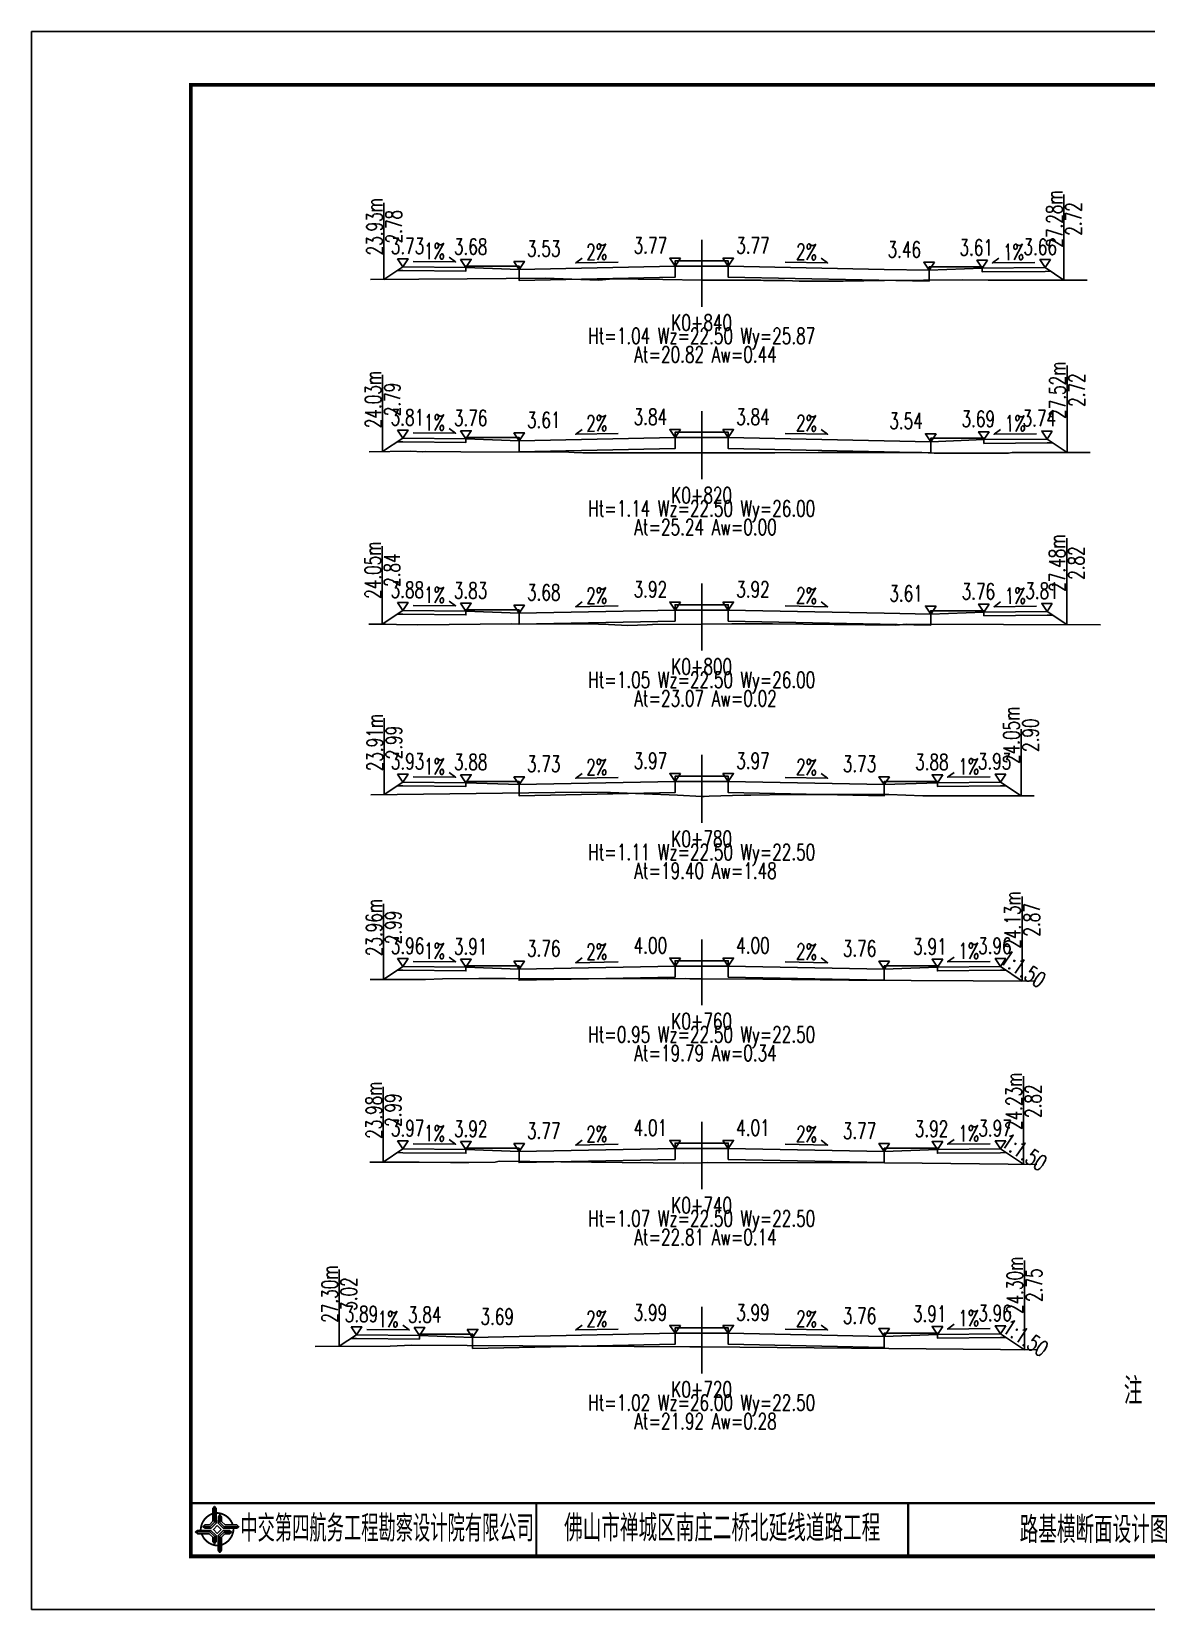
# Model space of a CAD drawing. Header units: inches. Extents: x 421 to 4881, y 2205 to 2769.
# Drawn here: x 1936.1 to 2145.9, y 2205.2 to 2502.2 of the extents above; entities that cross this region are included whole.
import ezdxf
from ezdxf.enums import TextEntityAlignment as Align

# ---------------------------------------------------------------- set-up
doc = ezdxf.new("R2010")
doc.units = ezdxf.units.IN
for name, color, linetype in [('dmx', 2, 'Continuous'), ('fengd', 3, 'Continuous'), ('lc', 3, 'Continuous'), ('shuju', 3, 'Continuous'), ('sjx', 1, 'Continuous'), ('zhix', 4, 'ByLayer'), ('右标高', 3, 'Continuous'), ('右标高1', 3, 'Continuous'), ('图框', 7, 'Continuous'), ('左标高', 3, 'Continuous'), ('左标高1', 3, 'Continuous'), ('附加板块标注A', 3, 'Continuous')]:
    doc.layers.add(name, color=color, linetype=linetype)
doc.styles.get("Standard").update_dxf_attribs({"font": 'simplex1.shx', "width": 0.7, "bigfont": 'hztxt.shx'})

# ---------------------------------------------------------------- blocks, each defined once
blk = doc.blocks.new('tb')
at = {"lineweight": -3}
h = blk.add_hatch(color=256, dxfattribs=at)
h.paths.add_polyline_path([(-1.23, -0.13), (-3.78, -0.14), (-4.14, -0.41), (-1.4, -0.44), (-0.56, -1.24), (-0.54, -2.62), (-0.27, -2.2), (-0.26, -1.06)])
h.paths.add_polyline_path([(0.13, -1.08), (0.14, -3.86), (0.41, -4.26), (0.44, -1.24), (1.25, -0.43), (2.66, -0.43), (2.26, -0.16), (1.07, -0.15)])
h.paths.add_polyline_path([(1.08, 0.3), (3.62, 0.3), (4.02, 0.56), (1.25, 0.57), (0.43, 1.39), (0.43, 2.8), (0.16, 2.41), (0.15, 1.24)])
h.paths.add_polyline_path([(-0.28, 1.21), (-0.28, 3.99), (-0.56, 4.39), (-0.57, 1.41), (-1.38, 0.6), (-2.74, 0.56), (-2.33, 0.3), (-1.2, 0.29)])
for p, q in [((-0.56, 4.39), (-0.57, 1.41)), ((-1.38, 0.6), (-2.74, 0.56)), ((-0.57, 1.41), (-1.38, 0.6)), ((0.43, 2.8), (0.43, 1.39)), ((0.43, 1.39), (1.25, 0.57)), ((1.25, 0.57), (4.02, 0.56)), ((-4.14, -0.41), (-1.4, -0.44)), ((-1.4, -0.44), (-0.56, -1.24)), ((-0.56, -1.24), (-0.54, -2.62)), ((0.41, -4.26), (0.44, -1.24)), ((0.44, -1.24), (1.25, -0.43)), ((1.25, -0.43), (2.66, -0.43))]:
    blk.add_line(p, q, dxfattribs=at)
at = {"lineweight": -3, "const_width": 0.35, "flags": 128}
for points in [[(-0.9, 3.02, 0.324167), (-3.16, -0.14)], [(2.88, 0.92, 0.324403), (-0.24, 3.15)], [(0.75, -2.86, 0.325418), (3.02, 0.26)], [(-2.98, -0.76, 0.322976), (0.14, -2.98)]]:
    blk.add_lwpolyline(points, format="xyb", dxfattribs=at)
at = {"lineweight": -3, "flags": 128}
for points in [[(-0.9, 3.99), (-0.9, 1.58), (-1.53, 0.91), (-2.34, 0.91), (-2.74, 0.56), (-2.33, 0.3), (-1.2, 0.29), (-0.28, 1.21), (-0.28, 3.99), (-0.56, 4.39)], [(-0.04, 0.77), (0.68, 0.04), (-0.04, -0.69), (-0.77, 0.05)], [(3.62, 0.92), (1.43, 0.92), (0.77, 1.54), (0.77, 2.38), (0.43, 2.8), (0.16, 2.41), (0.15, 1.24), (1.08, 0.3), (3.62, 0.3), (4.02, 0.56)], [(-3.73, -0.76), (-1.54, -0.76), (-0.89, -1.39), (-0.89, -2.21), (-0.54, -2.62), (-0.27, -2.2), (-0.26, -1.06), (-1.23, -0.13), (-3.78, -0.14), (-4.14, -0.41)], [(0.75, -3.85), (0.75, -1.43), (1.4, -0.78), (2.26, -0.78), (2.66, -0.43), (2.26, -0.16), (1.07, -0.15), (0.13, -1.08), (0.14, -3.86), (0.41, -4.26)]]:
    blk.add_lwpolyline(points, close=True, dxfattribs=at)
blk = doc.blocks.new('123')
blk.add_lwpolyline([(162.39, 2636.47), (162.39, 2933.47), (-257.61, 2933.47), (-257.61, 2636.47)], close=True)

msp = doc.modelspace()

# ---------------------------------------------------------------- linework, layer by layer
at = {"layer": 'dmx'}
for points in [[(1999.91, 2455.49), (2018.1, 2455.58), (2032.76, 2455.76), (2042.87, 2455.33), (2045.59, 2455.6), (2054.91, 2455.46), (2062.23, 2455.37), (2062.23, 2455.37), (2064.25, 2455.35), (2073.37, 2455.33), (2073.86, 2455.32), (2077.83, 2455.29), (2079.32, 2455.24), (2080.57, 2455.2), (2087.05, 2455.17), (2088.88, 2455.18), (2096.62, 2455.3), (2111.24, 2455.44), (2116.18, 2455.36), (2134.82, 2455.37)], [(1999.65, 2423.05), (2007.51, 2423.15), (2009.65, 2423.05), (2010.22, 2423.11), (2016.87, 2423.02), (2037.2, 2422.97), (2038.24, 2422.92), (2039.84, 2422.88), (2059.85, 2422.88), (2062.23, 2422.88), (2062.23, 2422.88), (2074.95, 2422.88), (2075.99, 2422.87), (2084.15, 2422.93), (2103.65, 2422.93), (2106.01, 2422.82), (2120.01, 2422.8), (2120.69, 2422.91), (2135.38, 2422.94)], [(1999.59, 2390.6), (2002.71, 2390.58), (2004.76, 2390.52), (2008.8, 2390.49), (2026.42, 2390.7), (2042.83, 2390.58), (2044.69, 2390.53), (2048.35, 2390.38), (2051.99, 2390.47), (2052.98, 2390.56), (2062.23, 2390.63), (2062.23, 2390.63), (2067.92, 2390.68), (2070.55, 2390.68), (2070.87, 2390.66), (2075.57, 2390.66), (2098.76, 2390.42), (2100.81, 2390.63), (2137.31, 2390.5)], [(1999.95, 2358.51), (2039.59, 2358.98), (2044.49, 2358.94), (2045.04, 2358.93), (2057.66, 2358.41), (2062.23, 2358.2), (2062.23, 2358.2), (2062.7, 2358.18), (2063.63, 2358.24), (2070.23, 2358.41), (2071.5, 2358.42), (2078.56, 2358.52), (2087.52, 2358.57), (2087.88, 2358.57), (2087.95, 2358.57), (2087.97, 2358.57), (2097.47, 2358.52), (2103.86, 2358.31), (2109.69, 2358.28), (2119.62, 2358.32), (2124.84, 2358.32)], [(1999.82, 2323.72), (2010.25, 2323.72), (2013.44, 2323.85), (2020.28, 2323.89), (2025.33, 2323.93), (2030.08, 2323.87), (2054.52, 2323.89), (2055.83, 2323.87), (2059.12, 2323.89), (2060, 2323.87), (2060.73, 2323.88), (2062.23, 2323.88), (2062.23, 2323.88), (2073.72, 2323.82), (2089.92, 2323.63), (2125.05, 2323.42)], [(1999.79, 2289.37), (2009.05, 2289.37), (2014.93, 2289.3), (2018.43, 2289.26), (2023.36, 2289.36), (2024.11, 2289.53), (2058.86, 2289.18), (2062.11, 2289.24), (2062.23, 2289.24), (2062.23, 2289.24), (2063.33, 2289.28), (2096.65, 2289.21), (2103.73, 2289.17), (2125.3, 2288.92)], [(1989.49, 2254.67), (2003.61, 2254.74), (2007.63, 2254.87), (2060, 2254.6), (2062.23, 2254.58), (2062.23, 2254.58), (2062.4, 2254.58), (2125.49, 2254.01)]]:
    msp.add_lwpolyline(points, dxfattribs=at)
at = {"layer": 'fengd'}
for points in [[(2017.85, 2457.77), (2017.85, 2458.02), (2027.85, 2458.02), (2027.85, 2457.39)], [(2057.23, 2457.98), (2057.23, 2458.98), (2062.23, 2458.98), (2062.23, 2458.98), (2067.23, 2458.98), (2067.23, 2457.98)], [(2115.03, 2457.6), (2115.03, 2457.85), (2105.03, 2457.85), (2105.03, 2457.22)], [(2057.23, 2425.73), (2057.23, 2426.73), (2062.23, 2426.73), (2062.23, 2426.73), (2067.23, 2426.73), (2067.23, 2425.73)], [(2017.85, 2425.51), (2017.85, 2425.76), (2027.85, 2425.76), (2027.85, 2425.14)], [(2115.35, 2425.34), (2115.35, 2425.59), (2105.35, 2425.59), (2105.35, 2424.96)], [(2057.23, 2393.27), (2057.23, 2394.27), (2062.23, 2394.27), (2062.23, 2394.27), (2067.23, 2394.27), (2067.23, 2393.27)], [(2017.85, 2393.05), (2017.85, 2393.3), (2027.85, 2393.3), (2027.85, 2392.68)], [(2115.35, 2392.88), (2115.35, 2393.13), (2105.35, 2393.13), (2105.35, 2392.5)], [(2057.23, 2360.99), (2057.23, 2361.99), (2062.23, 2361.99), (2062.23, 2361.99), (2067.23, 2361.99), (2067.23, 2360.99)], [(2017.85, 2360.77), (2017.85, 2361.02), (2027.85, 2361.02), (2027.85, 2360.4)], [(2106.6, 2360.77), (2106.6, 2361.02), (2096.6, 2361.02), (2096.6, 2360.4)], [(2017.85, 2326.04), (2017.85, 2326.29), (2027.85, 2326.29), (2027.85, 2325.66)], [(2057.23, 2326.25), (2057.23, 2327.25), (2062.23, 2327.25), (2062.23, 2327.25), (2067.23, 2327.25), (2067.23, 2326.25)], [(2106.6, 2326.04), (2106.6, 2326.29), (2096.6, 2326.29), (2096.6, 2325.66)], [(2057.23, 2291.93), (2057.23, 2292.93), (2062.23, 2292.93), (2062.23, 2292.93), (2067.23, 2292.93), (2067.23, 2291.93)], [(2017.85, 2291.71), (2017.85, 2291.96), (2027.85, 2291.96), (2027.85, 2291.34)], [(2106.6, 2291.71), (2106.6, 2291.96), (2096.6, 2291.96), (2096.6, 2291.34)], [(2057.23, 2257.13), (2057.23, 2258.13), (2062.23, 2258.13), (2062.23, 2258.13), (2067.23, 2258.13), (2067.23, 2257.13)], [(2009.1, 2256.74), (2009.1, 2256.99), (2019.1, 2256.99), (2019.1, 2256.37)], [(2106.6, 2256.92), (2106.6, 2257.17), (2096.6, 2257.17), (2096.6, 2256.54)]]:
    msp.add_lwpolyline(points, dxfattribs=at)
at = {"layer": 'lc'}
for points in [[(2057.23, 2457.98), (2057.23, 2455.9), (2027.85, 2455.32), (2027.85, 2457.39), (2017.85, 2457.77), (2017.85, 2457.07), (2005.98, 2457.19), (2004.94, 2457.2)], [(2067.23, 2457.98), (2067.23, 2455.9), (2105.03, 2455.15)], [(2105.03, 2455.15), (2105.03, 2457.22), (2115.03, 2457.6), (2115.03, 2456.9), (2126.9, 2457.02), (2127.94, 2457.03)], [(2057.23, 2425.73), (2057.23, 2423.65), (2027.85, 2423.06), (2027.85, 2425.14), (2017.85, 2425.51), (2017.85, 2424.81), (2005.98, 2424.93), (2004.94, 2424.94)], [(2067.23, 2425.73), (2067.23, 2423.65), (2105.35, 2422.89)], [(2105.35, 2422.89), (2105.35, 2424.96), (2115.35, 2425.34), (2115.35, 2424.64), (2127.23, 2424.76), (2128.26, 2424.77)], [(2057.23, 2393.27), (2057.23, 2391.19), (2027.85, 2390.6), (2027.85, 2392.68), (2017.85, 2393.05), (2017.85, 2392.35), (2005.98, 2392.47), (2004.94, 2392.48)], [(2067.23, 2393.27), (2067.23, 2391.19), (2105.35, 2390.43)], [(2105.35, 2390.43), (2105.35, 2392.5), (2115.35, 2392.88), (2115.35, 2392.18), (2127.23, 2392.3), (2128.26, 2392.31)], [(2057.23, 2360.99), (2057.23, 2358.91), (2027.85, 2358.32), (2027.85, 2360.4), (2017.85, 2360.77), (2017.85, 2360.07), (2005.98, 2360.19), (2004.94, 2360.2)], [(2067.23, 2360.99), (2067.23, 2358.91), (2096.6, 2358.32), (2096.6, 2360.4), (2106.6, 2360.77), (2106.6, 2360.07), (2118.48, 2360.19), (2119.51, 2360.2)], [(2057.23, 2326.25), (2057.23, 2324.18), (2027.85, 2323.59), (2027.85, 2325.66), (2017.85, 2326.04), (2017.85, 2325.34), (2005.98, 2325.46), (2004.94, 2325.47)], [(2067.23, 2326.25), (2067.23, 2324.18), (2096.6, 2323.59), (2096.6, 2325.66), (2106.6, 2326.04), (2106.6, 2325.34), (2118.48, 2325.46), (2119.51, 2325.47)], [(2057.23, 2291.93), (2057.23, 2289.85), (2027.85, 2289.26), (2027.85, 2291.34), (2017.85, 2291.71), (2017.85, 2291.01), (2005.98, 2291.13), (2004.94, 2291.14)], [(2067.23, 2291.93), (2067.23, 2289.85), (2096.6, 2289.26), (2096.6, 2291.34), (2106.6, 2291.71), (2106.6, 2291.01), (2118.48, 2291.13), (2119.51, 2291.14)], [(2019.1, 2254.29), (2019.1, 2256.37), (2009.1, 2256.74), (2009.1, 2256.04), (1997.23, 2256.16), (1996.19, 2256.17)], [(2057.23, 2257.13), (2057.23, 2255.06), (2019.1, 2254.29)], [(2067.23, 2257.13), (2067.23, 2255.06), (2096.6, 2254.47), (2096.6, 2256.54), (2106.6, 2256.92), (2106.6, 2256.22), (2118.48, 2256.34), (2119.51, 2256.35)]]:
    msp.add_lwpolyline(points, dxfattribs=at)
at = {"layer": 'shuju'}
for p, q in [((2130.42, 2455.37), (2130.42, 2471.47)), ((2002.41, 2455.51), (2002.41, 2469.93)), ((2131.02, 2422.93), (2131.02, 2439.28)), ((2002.15, 2423.08), (2002.15, 2437.51)), ((2130.95, 2390.52), (2130.95, 2406.82)), ((2002.09, 2390.58), (2002.09, 2405.29)), ((2002.45, 2358.54), (2002.45, 2372.89)), ((2122.34, 2358.32), (2122.34, 2370.82)), ((2002.32, 2323.72), (2002.32, 2337.99)), ((2122.55, 2323.44), (2122.55, 2339.33)), ((2122.8, 2288.95), (2122.8, 2305.51)), ((2002.29, 2289.37), (2002.29, 2303.55)), ((1993.97, 2254.69), (1993.97, 2269.13)), ((2122.99, 2254.03), (2122.99, 2270.84))]:
    msp.add_line(p, q, dxfattribs=at)
for points in [[(2007.92, 2458.87), (2015.92, 2458.79), (2014.72, 2459.68)], [(2039.72, 2459.51), (2038.52, 2458.61), (2046.52, 2458.77)], [(2077.93, 2458.77), (2085.93, 2458.61), (2084.74, 2459.51)], [(2118.16, 2459.51), (2116.95, 2458.62), (2124.95, 2458.7)], [(2007.92, 2426.61), (2015.92, 2426.53), (2014.72, 2427.43)], [(2039.72, 2427.26), (2038.52, 2426.35), (2046.52, 2426.51)], [(2077.93, 2426.51), (2085.93, 2426.35), (2084.74, 2427.26)], [(2118.48, 2427.25), (2117.28, 2426.36), (2125.28, 2426.44)], [(2007.92, 2394.15), (2015.92, 2394.07), (2014.72, 2394.97)], [(2039.72, 2394.8), (2038.52, 2393.89), (2046.52, 2394.05)], [(2077.93, 2394.05), (2085.93, 2393.89), (2084.74, 2394.8)], [(2118.48, 2394.79), (2117.28, 2393.9), (2125.28, 2393.98)], [(2007.92, 2361.87), (2015.92, 2361.79), (2014.72, 2362.69)], [(2039.72, 2362.52), (2038.52, 2361.61), (2046.52, 2361.77)], [(2077.93, 2361.77), (2085.93, 2361.61), (2084.74, 2362.52)], [(2109.73, 2362.69), (2108.53, 2361.79), (2116.53, 2361.87)], [(2007.92, 2327.14), (2015.92, 2327.06), (2014.72, 2327.95)], [(2039.72, 2327.78), (2038.52, 2326.88), (2046.52, 2327.04)], [(2077.93, 2327.04), (2085.93, 2326.88), (2084.74, 2327.78)], [(2109.73, 2327.95), (2108.53, 2327.06), (2116.53, 2327.14)], [(2007.92, 2292.81), (2015.92, 2292.73), (2014.72, 2293.63)], [(2039.72, 2293.46), (2038.52, 2292.55), (2046.52, 2292.71)], [(2077.93, 2292.71), (2085.93, 2292.55), (2084.74, 2293.46)], [(2109.73, 2293.63), (2108.53, 2292.73), (2116.53, 2292.81)], [(1999.17, 2257.84), (2007.17, 2257.76), (2005.97, 2258.66)], [(2039.72, 2258.66), (2038.52, 2257.76), (2046.52, 2257.92)], [(2077.93, 2257.92), (2085.93, 2257.76), (2084.74, 2258.66)], [(2109.73, 2258.83), (2108.53, 2257.94), (2116.53, 2258.02)]]:
    msp.add_lwpolyline(points, dxfattribs=at)
at = {"layer": 'sjx'}
for points in [[(2002.41, 2455.51), (2005.98, 2457.89), (2005.98, 2457.89), (2017.85, 2457.77), (2027.85, 2457.39), (2027.85, 2457.39), (2027.85, 2457.39), (2057.23, 2457.98), (2062.23, 2457.98), (2067.23, 2457.98), (2096.6, 2457.39), (2096.6, 2457.39), (2105.03, 2457.22)], [(2105.03, 2457.22), (2105.03, 2457.22), (2105.03, 2457.22), (2115.03, 2457.6), (2126.9, 2457.72), (2126.9, 2457.72), (2130.42, 2455.37)], [(2002.15, 2423.08), (2005.98, 2425.63), (2005.98, 2425.63), (2017.85, 2425.51), (2027.85, 2425.14), (2027.85, 2425.14), (2027.85, 2425.14), (2057.23, 2425.73), (2062.23, 2425.73), (2067.23, 2425.73), (2096.6, 2425.14), (2096.6, 2425.14), (2105.35, 2424.96)], [(2105.35, 2424.96), (2105.35, 2424.96), (2105.35, 2424.96), (2115.35, 2425.34), (2127.23, 2425.46), (2127.23, 2425.46), (2131.02, 2422.93)], [(2002.09, 2390.58), (2005.98, 2393.17), (2005.98, 2393.17), (2017.85, 2393.05), (2027.85, 2392.68), (2027.85, 2392.68), (2027.85, 2392.68), (2057.23, 2393.27), (2062.23, 2393.27), (2067.23, 2393.27), (2096.6, 2392.68), (2096.6, 2392.68), (2105.35, 2392.5)], [(2105.35, 2392.5), (2105.35, 2392.5), (2105.35, 2392.5), (2115.35, 2392.88), (2127.23, 2393), (2127.23, 2393), (2130.95, 2390.52)], [(2002.45, 2358.54), (2005.98, 2360.89), (2005.98, 2360.89), (2017.85, 2360.77), (2027.85, 2360.4), (2027.85, 2360.4), (2027.85, 2360.4), (2057.23, 2360.99), (2062.23, 2360.99), (2067.23, 2360.99), (2096.6, 2360.4), (2096.6, 2360.4), (2096.6, 2360.4), (2106.6, 2360.77), (2118.48, 2360.89), (2118.48, 2360.89), (2122.34, 2358.32)], [(2002.32, 2323.72), (2005.98, 2326.16), (2005.98, 2326.16), (2017.85, 2326.04), (2027.85, 2325.66), (2027.85, 2325.66), (2027.85, 2325.66), (2057.23, 2326.25), (2062.23, 2326.25), (2067.23, 2326.25), (2096.6, 2325.66), (2096.6, 2325.66), (2096.6, 2325.66), (2106.6, 2326.04), (2118.48, 2326.16), (2118.48, 2326.16), (2122.55, 2323.44)], [(2002.29, 2289.37), (2005.98, 2291.83), (2005.98, 2291.83), (2017.85, 2291.71), (2027.85, 2291.34), (2027.85, 2291.34), (2027.85, 2291.34), (2057.23, 2291.93), (2062.23, 2291.93), (2067.23, 2291.93), (2096.6, 2291.34), (2096.6, 2291.34), (2096.6, 2291.34), (2106.6, 2291.71), (2118.48, 2291.83), (2118.48, 2291.83), (2122.8, 2288.95)], [(1993.97, 2254.69), (1997.23, 2256.86), (1997.23, 2256.86), (2009.1, 2256.74), (2019.1, 2256.37), (2019.1, 2256.37), (2019.1, 2256.37)], [(2027.85, 2256.54), (2027.85, 2256.54), (2019.1, 2256.37), (2057.23, 2257.13), (2062.23, 2257.13), (2067.23, 2257.13), (2096.6, 2256.54), (2096.6, 2256.54), (2096.6, 2256.54), (2106.6, 2256.92), (2118.48, 2257.04), (2118.48, 2257.04), (2122.99, 2254.03)]]:
    msp.add_lwpolyline(points, dxfattribs=at)
at = {"layer": 'zhix'}
for p, q in [((2062.23, 2462.98), (2062.23, 2450.37)), ((2062.23, 2430.73), (2062.23, 2417.88)), ((2062.23, 2398.27), (2062.23, 2385.63)), ((2062.23, 2365.99), (2062.23, 2353.2)), ((2062.23, 2331.25), (2062.23, 2318.88)), ((2062.23, 2296.93), (2062.23, 2284.24)), ((2062.23, 2262.13), (2062.23, 2249.58))]:
    msp.add_line(p, q, dxfattribs=at)
at = {"layer": '右标高'}
for points in [[(2058.23, 2459.48), (2056.23, 2459.48), (2057.23, 2457.98)], [(2058.23, 2427.23), (2056.23, 2427.23), (2057.23, 2425.73)], [(2058.23, 2394.77), (2056.23, 2394.77), (2057.23, 2393.27)], [(2058.23, 2362.49), (2056.23, 2362.49), (2057.23, 2360.99)], [(2058.23, 2327.75), (2056.23, 2327.75), (2057.23, 2326.25)], [(2058.23, 2293.43), (2056.23, 2293.43), (2057.23, 2291.93)], [(2058.23, 2258.63), (2056.23, 2258.63), (2057.23, 2257.13)]]:
    msp.add_lwpolyline(points, close=True, dxfattribs=at)
at = {"layer": '右标高1'}
for points in [[(2026.85, 2458.89), (2028.85, 2458.89), (2027.85, 2457.39)], [(2026.85, 2426.64), (2028.85, 2426.64), (2027.85, 2425.14)], [(2026.85, 2394.18), (2028.85, 2394.18), (2027.85, 2392.68)], [(2026.85, 2361.9), (2028.85, 2361.9), (2027.85, 2360.4)], [(2026.85, 2327.16), (2028.85, 2327.16), (2027.85, 2325.66)], [(2026.85, 2292.84), (2028.85, 2292.84), (2027.85, 2291.34)], [(2018.1, 2257.87), (2020.1, 2257.87), (2019.1, 2256.37)]]:
    msp.add_lwpolyline(points, close=True, dxfattribs=at)
at = {"layer": '图框'}
for points, const_width in [([(2346.09, 2492.15), (1966.09, 2492.15), (1966.09, 2215.15), (2346.09, 2215.15), (2346.09, 2492.15)], 0.7), ([(1966.09, 2225.15), (2346.09, 2225.15)], 0.4), ([(2031.09, 2225.15), (2031.09, 2215.15)], 0.4), ([(2101.09, 2215.15), (2101.09, 2225.15)], 0.4)]:
    msp.add_lwpolyline(points, dxfattribs=dict(at, const_width=const_width))
at = {"layer": '左标高'}
for points in [[(2066.23, 2459.48), (2068.23, 2459.48), (2067.23, 2457.98)], [(2066.23, 2427.23), (2068.23, 2427.23), (2067.23, 2425.73)], [(2066.23, 2394.77), (2068.23, 2394.77), (2067.23, 2393.27)], [(2066.23, 2362.49), (2068.23, 2362.49), (2067.23, 2360.99)], [(2066.23, 2327.75), (2068.23, 2327.75), (2067.23, 2326.25)], [(2066.23, 2293.43), (2068.23, 2293.43), (2067.23, 2291.93)], [(2066.23, 2258.63), (2068.23, 2258.63), (2067.23, 2257.13)]]:
    msp.add_lwpolyline(points, close=True, dxfattribs=at)
at = {"layer": '左标高1'}
for points in [[(2106.03, 2458.72), (2104.03, 2458.72), (2105.03, 2457.22)], [(2106.35, 2426.46), (2104.35, 2426.46), (2105.35, 2424.96)], [(2106.35, 2394), (2104.35, 2394), (2105.35, 2392.5)], [(2097.6, 2361.9), (2095.6, 2361.9), (2096.6, 2360.4)], [(2097.6, 2327.16), (2095.6, 2327.16), (2096.6, 2325.66)], [(2097.6, 2292.84), (2095.6, 2292.84), (2096.6, 2291.34)], [(2097.6, 2258.04), (2095.6, 2258.04), (2096.6, 2256.54)]]:
    msp.add_lwpolyline(points, close=True, dxfattribs=at)
at = {"layer": '附加板块标注A'}
for points in [[(2004.98, 2459.39), (2006.98, 2459.39), (2005.98, 2457.89)], [(2016.85, 2459.27), (2018.85, 2459.27), (2017.85, 2457.77)], [(2127.9, 2459.22), (2125.9, 2459.22), (2126.9, 2457.72)], [(2116.03, 2459.1), (2114.03, 2459.1), (2115.03, 2457.6)], [(2004.98, 2427.13), (2006.98, 2427.13), (2005.98, 2425.63)], [(2016.85, 2427.01), (2018.85, 2427.01), (2017.85, 2425.51)], [(2116.35, 2426.84), (2114.35, 2426.84), (2115.35, 2425.34)], [(2128.23, 2426.96), (2126.23, 2426.96), (2127.23, 2425.46)], [(2004.98, 2394.67), (2006.98, 2394.67), (2005.98, 2393.17)], [(2016.85, 2394.55), (2018.85, 2394.55), (2017.85, 2393.05)], [(2116.35, 2394.38), (2114.35, 2394.38), (2115.35, 2392.88)], [(2128.23, 2394.5), (2126.23, 2394.5), (2127.23, 2393)], [(2004.98, 2362.39), (2006.98, 2362.39), (2005.98, 2360.89)], [(2016.85, 2362.27), (2018.85, 2362.27), (2017.85, 2360.77)], [(2107.6, 2362.27), (2105.6, 2362.27), (2106.6, 2360.77)], [(2119.48, 2362.39), (2117.48, 2362.39), (2118.48, 2360.89)], [(2004.98, 2327.66), (2006.98, 2327.66), (2005.98, 2326.16)], [(2016.85, 2327.54), (2018.85, 2327.54), (2017.85, 2326.04)], [(2107.6, 2327.54), (2105.6, 2327.54), (2106.6, 2326.04)], [(2119.48, 2327.66), (2117.48, 2327.66), (2118.48, 2326.16)], [(2004.98, 2293.33), (2006.98, 2293.33), (2005.98, 2291.83)], [(2016.85, 2293.21), (2018.85, 2293.21), (2017.85, 2291.71)], [(2107.6, 2293.21), (2105.6, 2293.21), (2106.6, 2291.71)], [(2119.48, 2293.33), (2117.48, 2293.33), (2118.48, 2291.83)], [(1996.23, 2258.36), (1998.23, 2258.36), (1997.23, 2256.86)], [(2008.1, 2258.24), (2010.1, 2258.24), (2009.1, 2256.74)], [(2107.6, 2258.42), (2105.6, 2258.42), (2106.6, 2256.92)], [(2119.48, 2258.54), (2117.48, 2258.54), (2118.48, 2257.04)]]:
    msp.add_lwpolyline(points, close=True, dxfattribs=at)

# ---------------------------------------------------------------- block references
msp.add_blockref('123', (2193.7, -431.32))
at = {"layer": '图框', "lineweight": -3}
msp.add_blockref('tb', (1971.09, 2220.16), dxfattribs=at)

# ---------------------------------------------------------------- texts
at = {"width": 0.7}
msp.add_attdef('路基横断面设计图', text='图 纸 名 称', height=5, dxfattribs=at).set_placement((2136.09, 2220.15), align=Align.MIDDLE_CENTER)
at = {"layer": 'shuju', "width": 0.7}
for s, rotation, p in [('27.28m', 90, (2128.62, 2466.88)), ('23.93m', 90, (2000.66, 2465.43)), ('2.78', 90, (2004.26, 2465.43)), ('2.72', 90, (2132.22, 2466.88)), ('1%', 359.4271, (2011.94, 2460.83)), ('2%', 1.1458, (2042.48, 2460.68)), ('2%', 358.8542, (2081.97, 2460.68)), ('1%', 0.5729, (2120.93, 2460.66)), ('27.52m', 90, (2129.22, 2434.66)), ('24.03m', 90, (2000.4, 2432.9)), ('2.79', 90, (2004, 2432.9)), ('2.72', 90, (2132.82, 2434.66)), ('1%', 359.4271, (2011.94, 2428.57)), ('2%', 1.1458, (2042.48, 2428.43)), ('2%', 358.8542, (2081.97, 2428.43)), ('1%', 0.5729, (2121.26, 2428.4)), ('24.05m', 90, (2000.34, 2400.78)), ('27.48m', 90, (2129.15, 2402.11)), ('2.84', 90, (2003.94, 2400.78)), ('2.82', 90, (2132.75, 2402.11)), ('1%', 359.4271, (2011.94, 2396.11)), ('2%', 1.1458, (2042.48, 2395.97)), ('2%', 358.8542, (2081.97, 2395.97)), ('1%', 0.5729, (2121.26, 2395.94)), ('23.91m', 90, (2000.7, 2368.33)), ('24.05m', 90, (2120.54, 2369.71)), ('2.99', 90, (2004.3, 2368.33)), ('2.90', 90, (2124.14, 2369.71)), ('1%', 359.4271, (2011.94, 2363.83)), ('2%', 1.1458, (2042.48, 2363.69)), ('2%', 358.8542, (2081.97, 2363.69)), ('1%', 0.5729, (2112.51, 2363.83)), ('23.96m', 90, (2000.57, 2333.52)), ('24.13m', 90, (2120.75, 2334.95)), ('2.87', 90, (2124.35, 2334.95)), ('2.99', 90, (2004.17, 2333.52)), ('1%', 359.4271, (2011.94, 2329.1)), ('2%', 1.1458, (2042.48, 2328.96)), ('2%', 358.8542, (2081.97, 2328.96)), ('1%', 0.5729, (2112.51, 2329.1)), ('1:1.50', 326.3099, (2122.76, 2325.71)), ('24.23m', 90, (2121, 2300.82)), ('23.98m', 90, (2000.54, 2299.14)), ('2.99', 90, (2004.14, 2299.14)), ('2.82', 90, (2124.6, 2300.82)), ('1%', 359.4271, (2011.94, 2294.77)), ('2%', 1.1458, (2042.48, 2294.63)), ('2%', 358.8542, (2081.97, 2294.63)), ('1%', 0.5729, (2112.51, 2294.77)), ('1:1.50', 326.3099, (2122.96, 2291.25)), ('27.30m', 90, (1992.22, 2264.52)), ('24.30m', 90, (2121.19, 2266.18)), ('3.02', 90, (1995.82, 2264.52)), ('2.75', 90, (2124.79, 2266.18)), ('1%', 359.4271, (2003.19, 2259.8)), ('2%', 1.1458, (2042.48, 2259.84)), ('2%', 358.8542, (2081.97, 2259.84)), ('1%', 0.5729, (2112.51, 2259.98)), ('1:1.50', 326.3099, (2123.22, 2256.28))]:
    msp.add_text(s, height=3, rotation=rotation, dxfattribs=at).set_placement(p, align=Align.MIDDLE)
for s, p in [('K0+840', (2062.23, 2447.37)), ('Ht=1.04 Wz=22.50 Wy=25.87', (2062.23, 2444.37)), (' At=20.82 Aw=0.44', (2062.23, 2441.37)), ('K0+820', (2062.23, 2414.88)), ('Ht=1.14 Wz=22.50 Wy=26.00', (2062.23, 2411.88)), (' At=25.24 Aw=0.00', (2062.23, 2408.88)), ('K0+800', (2062.23, 2382.63)), ('Ht=1.05 Wz=22.50 Wy=26.00', (2062.23, 2379.63)), (' At=23.07 Aw=0.02', (2062.23, 2376.63)), ('K0+780', (2062.23, 2350.2)), ('Ht=1.11 Wz=22.50 Wy=22.50', (2062.23, 2347.2)), (' At=19.40 Aw=1.48', (2062.23, 2344.2)), ('K0+760', (2062.23, 2315.88)), ('Ht=0.95 Wz=22.50 Wy=22.50', (2062.23, 2312.88)), (' At=19.79 Aw=0.34', (2062.23, 2309.88)), ('K0+740', (2062.23, 2281.24)), ('Ht=1.07 Wz=22.50 Wy=22.50', (2062.23, 2278.24)), (' At=22.81 Aw=0.14', (2062.23, 2275.24)), ('Ht=1.02 Wz=26.00 Wy=22.50', (2062.23, 2243.58)), ('K0+720', (2062.23, 2246.58)), (' At=21.92 Aw=0.28', (2062.23, 2240.58))]:
    msp.add_text(s, height=3, dxfattribs=at).set_placement(p, align=Align.MIDDLE)
at = {"layer": '右标高', "width": 0.7}
for s, p in [('3.77', (2055.73, 2459.48)), ('3.84', (2055.73, 2427.23)), ('3.92', (2055.73, 2394.77)), ('3.97', (2055.73, 2362.49)), ('4.00', (2055.73, 2327.75)), ('4.01', (2055.73, 2293.43)), ('3.99', (2055.73, 2258.63))]:
    msp.add_text(s, height=3, dxfattribs=at).set_placement(p, align=Align.BOTTOM_RIGHT)
at = {"layer": '右标高1', "width": 0.7}
for s, p in [('3.53', (2029.35, 2458.89)), ('3.61', (2029.35, 2426.64)), ('3.68', (2029.35, 2394.18)), ('3.73', (2029.35, 2361.9)), ('3.76', (2029.35, 2327.16)), ('3.77', (2029.35, 2292.84)), ('3.69', (2020.6, 2257.87))]:
    msp.add_text(s, height=3, dxfattribs=at).set_placement(p, align=Align.BOTTOM_LEFT)
at = {"layer": '图框', "width": 0.7}
msp.add_text('注', height=5, dxfattribs=at).set_placement((2141.7, 2243.78))
at = {"layer": '图框'}
for s, width, p in [('中交第四航务工程勘察设计院有限公司', 0.65, (2003.02, 2220.4)), ('佛山市禅城区南庄二桥北延线道路工程', 0.7, (2066.09, 2220.47))]:
    msp.add_text(s, height=5, dxfattribs=dict(at, width=width)).set_placement(p, align=Align.MIDDLE_CENTER)
at = {"layer": '左标高', "width": 0.7}
for s, p in [('3.77', (2068.73, 2459.48)), ('3.84', (2068.73, 2427.23)), ('3.92', (2068.73, 2394.77)), ('3.97', (2068.73, 2362.49)), ('4.00', (2068.73, 2327.75)), ('4.01', (2068.73, 2293.43)), ('3.99', (2068.73, 2258.63))]:
    msp.add_text(s, height=3, dxfattribs=at).set_placement(p, align=Align.BOTTOM_LEFT)
at = {"layer": '左标高1', "width": 0.7}
for s, p in [('3.46', (2103.53, 2458.72)), ('3.54', (2103.85, 2426.46)), ('3.61', (2103.85, 2394)), ('3.73', (2095.1, 2361.9)), ('3.76', (2095.1, 2327.16)), ('3.77', (2095.1, 2292.84)), ('3.76', (2095.1, 2258.04))]:
    msp.add_text(s, height=3, dxfattribs=at).set_placement(p, align=Align.BOTTOM_RIGHT)
at = {"layer": '附加板块标注A', "width": 0.7}
for s, p in [('3.73', (2003.71, 2459.39)), ('3.68', (2015.6, 2459.27)), ('3.81', (2003.69, 2427.13)), ('3.76', (2015.6, 2427.01)), ('3.88', (2003.68, 2394.67)), ('3.83', (2015.58, 2394.55)), ('3.93', (2003.72, 2362.39)), ('3.88', (2015.6, 2362.27)), ('3.96', (2003.71, 2327.66)), ('3.91', (2015.59, 2327.54)), ('3.97', (2003.73, 2293.33)), ('3.92', (2015.61, 2293.21)), ('3.89', (1995.04, 2258.36)), ('3.84', (2006.95, 2258.24))]:
    msp.add_text(s, height=3, dxfattribs=at).set_placement(p, align=Align.BOTTOM_LEFT)
for s, p in [('3.61', (2117.06, 2459.1)), ('3.66', (2129.1, 2459.22)), ('3.69', (2117.45, 2426.84)), ('3.74', (2128.93, 2426.96)), ('3.76', (2117.47, 2394.38)), ('3.81', (2129.43, 2394.5)), ('3.88', (2108.71, 2362.27)), ('3.93', (2120.51, 2362.39)), ('3.96', (2120.56, 2327.66)), ('3.91', (2108.34, 2327.54)), ('3.92', (2108.65, 2293.21)), ('3.97', (2120.61, 2293.33)), ('3.91', (2108.3, 2258.42)), ('3.96', (2120.6, 2258.54))]:
    msp.add_text(s, height=3, dxfattribs=at).set_placement(p, align=Align.BOTTOM_RIGHT)

doc.saveas('drawing.dxf')
